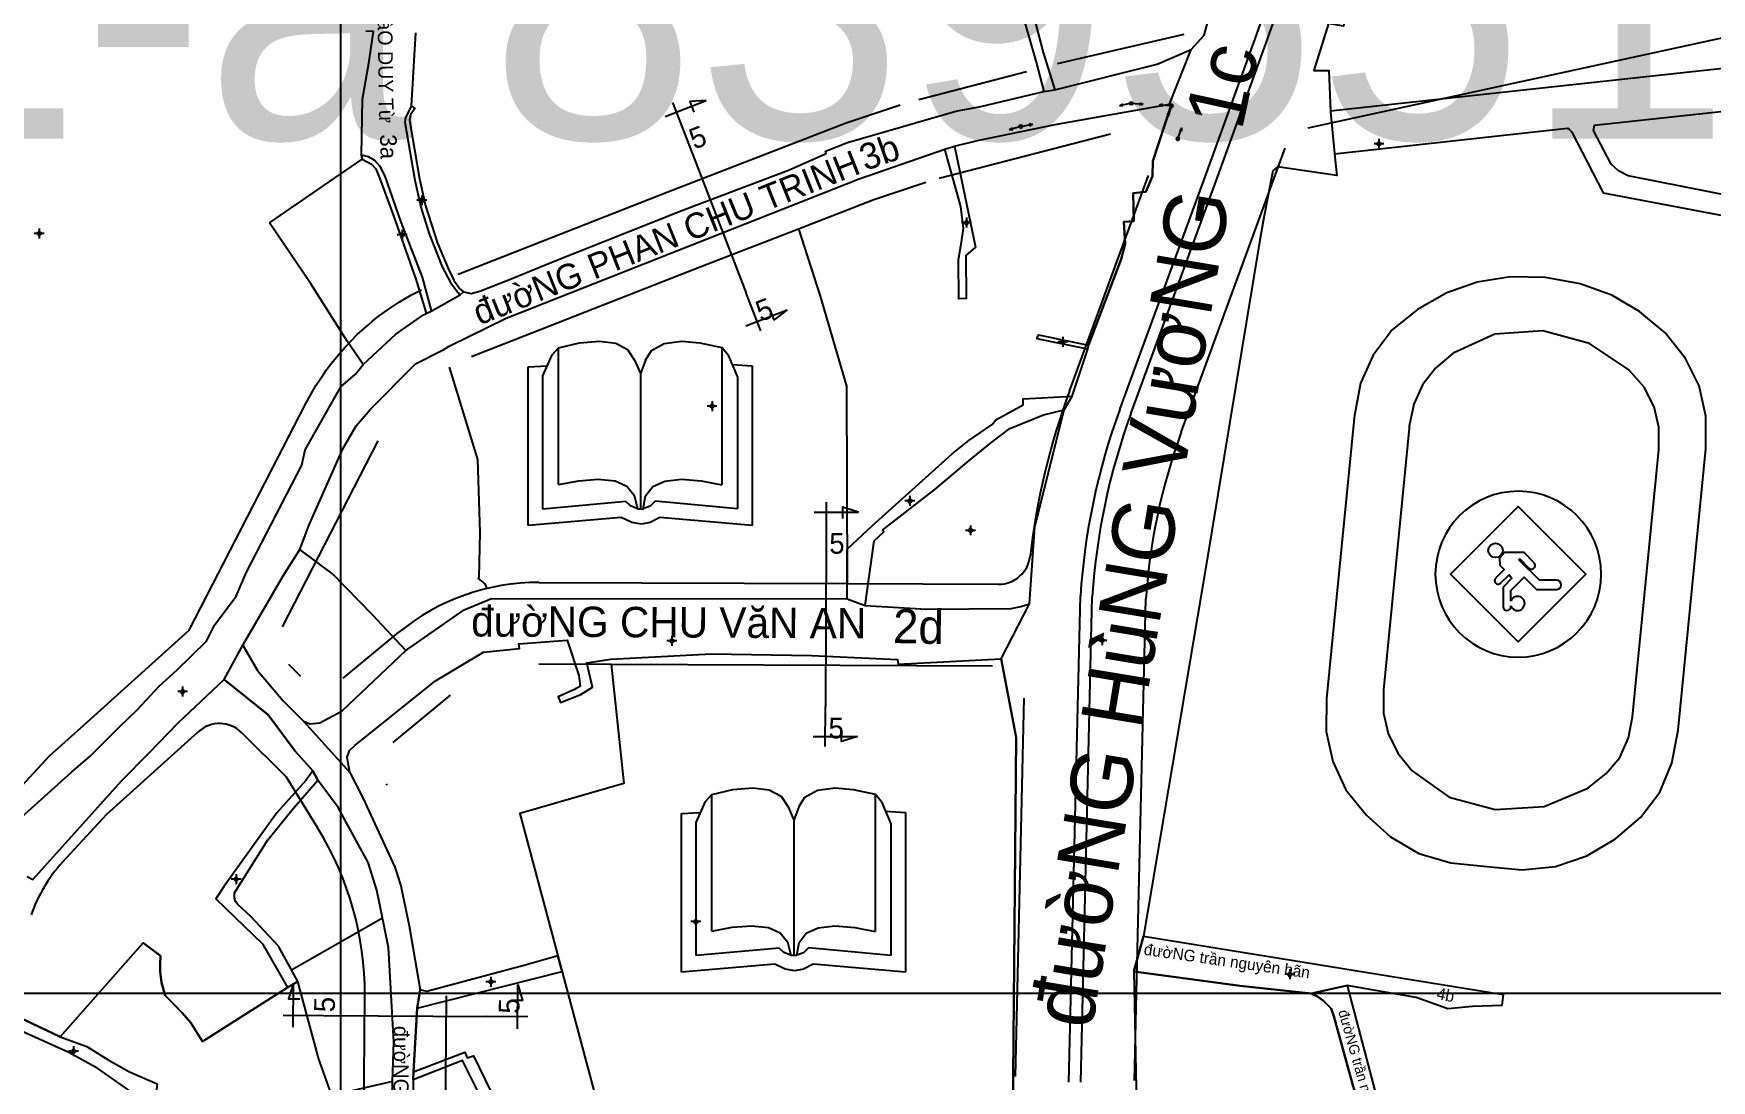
# Model space of a CAD drawing. Extents: x 548357 to 553070, y 1834500 to 1842500.
# Drawn here: x 551422.7 to 551844.9, y 1838478 to 1838741.5 of the extents above; entities that cross this region are included whole.
import ezdxf

# ---------------------------------------------------------------- set-up
doc = ezdxf.new("R2010")
doc.units = 0
for name, color, linetype in [('Level 10', 7, 'Continuous'), ('Level 11', 7, 'Continuous'), ('Level 13', 7, 'Continuous'), ('Level 20', 7, 'Continuous'), ('Level 24', 7, 'Continuous'), ('Level 30', 7, 'Continuous'), ('Level 4', 7, 'Continuous'), ('Level 52', 7, 'Continuous'), ('Level 55', 7, 'Continuous'), ('Level 61', 7, 'Continuous'), ('Level 7', 7, 'Continuous')]:
    doc.layers.add(name, color=color, linetype=linetype)

# ---------------------------------------------------------------- blocks, each defined once
blk = doc.blocks.new('LAIDIE')
at = {"layer": 'Level 24'}
for p, q in [((0, 0), (0.3, 0)), ((0, 0), (0, 0)), ((0.217, 0.029), (0.3, 0)), ((0.217, -0.029), (0.3, 0))]:
    blk.add_line(p, q, dxfattribs=at)
blk.add_circle((0, 0), 0.04, dxfattribs=at)

msp = doc.modelspace()

# ---------------------------------------------------------------- linework, layer by layer
at = {"layer": 'Level 10'}
for p, q in [((551517.78, 1838723.23), (551518.88, 1838741.64)), ((551708.52, 1838723.68), (551713.95, 1838737.47)), ((551676.88, 1838726.88), (551679.65, 1838727.3)), ((551652.01, 1838712.39), (551654.42, 1838713.14)), ((551530.05, 1838675.75), (551530.86, 1838676.45)), ((551522.77, 1838671.63), (551530.05, 1838675.75)), ((551521.49, 1838671.05), (551522.77, 1838671.63)), ((551684.06, 1838650.19), (551687.96, 1838662.08)), ((551687.96, 1838662.08), (551688.17, 1838663.08)), ((551682.02, 1838646.81), (551684.06, 1838650.19)), ((551627.4, 1838599.25), (551631.96, 1838597.51)), ((551666.14, 1838584.16), (551673.29, 1838597.94)), ((551470.66, 1838578.93), (551475.33, 1838587.55)), ((551490.59, 1838568.44), (551502.29, 1838555.54)), ((551492.96, 1838555.93), (551494.27, 1838553.58)), ((551699.53, 1838505.43), (551701.99, 1838514.33)), ((551519.22, 1838496.25), (551520.02, 1838500.81)), ((551744.17, 1838499.91), (551753.26, 1838501.94)), ((551518.32, 1838480.17), (551519.22, 1838496.25)), ((551518.21, 1838478.17), (551518.32, 1838480.17))]:
    msp.add_line(p, q, dxfattribs=at)
for points in [[(551631.61, 1838903.13), (551632.66, 1838901.29), (551640.99, 1838885.26), (551648.82, 1838871), (551661.13, 1838845.94), (551664.53, 1838838.89), (551662.62, 1838831.4), (551659.69, 1838819.5), (551659.37, 1838812.09), (551661.51, 1838797.84), (551663.29, 1838783.2), (551667.94, 1838774.34), (551668.25, 1838770.23), (551671.61, 1838756.3), (551676.71, 1838736.69), (551679.65, 1838727.3)], [(551774.99, 1838871.43), (551774.92, 1838864.05), (551775.01, 1838857.02), (551775.84, 1838842.6), (551774.41, 1838842.38), (551774.35, 1838836.98), (551774.49, 1838831.55), (551773.89, 1838825.06), (551773.34, 1838815.15), (551768.08, 1838796.98), (551767.55, 1838790.06), (551761.72, 1838782.11), (551760.78, 1838774.3), (551758.36, 1838761.55), (551757.55, 1838757.71), (551756.46, 1838749.66), (551753.55, 1838750.4), (551752.3, 1838743.35), (551748.52, 1838744.02), (551744.81, 1838732.12), (551748.63, 1838732.12), (551749.01, 1838721.95)], [(551713.95, 1838737.47), (551717.24, 1838741.06), (551722.14, 1838758.75), (551732.68, 1838786.59), (551734.69, 1838794.07), (551736.55, 1838800.3), (551738.74, 1838807.94), (551740.97, 1838820.19), (551741.55, 1838821.96), (551743.2, 1838835.89)], [(551666.76, 1838762.84), (551674.97, 1838734.26), (551676.88, 1838726.88)], [(551505.23, 1838710.94), (551505.44, 1838724.98), (551507.08, 1838734.04), (551508.26, 1838741.97)], [(551679.65, 1838727.3), (551705.39, 1838733.78), (551713.95, 1838737.47)], [(551861.7, 1838734.14), (551749.01, 1838721.95)], [(551517.78, 1838723.23), (551516.27, 1838720.32), (551516.09, 1838719.17), (551518.62, 1838704.57), (551520.17, 1838697.78), (551521.42, 1838693.74), (551522.28, 1838691.07), (551525.52, 1838682.78), (551527.65, 1838678.82), (551529.09, 1838676.8), (551529.91, 1838675.9), (551530.05, 1838675.75)], [(551517.78, 1838723.23), (551518.64, 1838722.61), (551517.59, 1838720.98), (551517.27, 1838719.7), (551519.79, 1838704.89), (551521.32, 1838698.08), (551524.37, 1838688.74), (551527.03, 1838682.3), (551528.47, 1838679.44), (551529.99, 1838677.25), (551530.86, 1838676.45)], [(551530.86, 1838676.45), (551532.85, 1838676.05), (551534.97, 1838676.66), (551542.91, 1838679.77), (551553.52, 1838684.08), (551585.82, 1838696.94), (551612.7, 1838707.07), (551622.12, 1838711.27), (551622.01, 1838711.89), (551627.48, 1838714.07), (551654.76, 1838721.92), (551661.02, 1838723.12), (551676.88, 1838726.88)], [(551654.42, 1838713.14), (551660.25, 1838714.53), (551679.77, 1838718.53), (551708.52, 1838723.68)], [(551708.52, 1838723.68), (551708.84, 1838723.19), (551704.33, 1838709.38), (551704.28, 1838705.61), (551702.61, 1838701.64), (551699.41, 1838701.29), (551699.56, 1838694.24), (551697.02, 1838694.04), (551697.39, 1838688.53), (551696.35, 1838684.7), (551688.17, 1838663.08)], [(551859.13, 1838698.67), (551823.98, 1838705.63), (551821.53, 1838706.95), (551819.68, 1838708.61), (551815.21, 1838717.08), (551815.45, 1838718.44), (551862.77, 1838723.49)], [(551749.01, 1838721.95), (551749.02, 1838721.79), (551750.04, 1838711.26), (551750.04, 1838711.22)], [(551750.04, 1838711.22), (551808.64, 1838717.67), (551809.09, 1838717.43), (551809.75, 1838716.65), (551817.68, 1838701.41), (551860.61, 1838693.28), (551884.95, 1838695.05), (551885.92, 1838694.91)], [(551475.33, 1838587.55), (551485.55, 1838605.04), (551489.71, 1838611.64), (551492.09, 1838617.84), (551500.52, 1838636.93), (551503.9, 1838642.77), (551507.36, 1838646.87), (551518.85, 1838658.38), (551525.91, 1838661.95), (551527.27, 1838662.82), (551541.59, 1838669.86), (551630.46, 1838704.86), (551652.01, 1838712.39)], [(551505.23, 1838710.94), (551506.91, 1838710.53), (551508.45, 1838709.61), (551509.74, 1838708.19), (551511.07, 1838705.54), (551515.1, 1838693.99), (551520.52, 1838680.16), (551522.73, 1838671.77), (551522.77, 1838671.63)], [(551505.23, 1838710.94), (551505.36, 1838709.84), (551507.7, 1838708.59), (551508.85, 1838707.38), (551509.77, 1838705.17), (551513.15, 1838695.84), (551518.86, 1838679.66), (551521.24, 1838671.94), (551521.49, 1838671.05)], [(551654.42, 1838713.14), (551659.74, 1838687.74), (551657.25, 1838685.63), (551657.4, 1838674.77), (551655.54, 1838674.67), (551655.42, 1838684.56), (551656.19, 1838688.99), (551656.67, 1838692.44), (551656.03, 1838697.96), (551652.01, 1838712.39)], [(551750.04, 1838711.22), (551750.65, 1838705.71), (551735.69, 1838707.89), (551734.57, 1838706.92), (551732.13, 1838694.25), (551731.17, 1838688.95), (551717.67, 1838607.15), (551701.99, 1838514.33)], [(551410.66, 1838533.12), (551419.65, 1838544.24), (551432.22, 1838555.63), (551436.84, 1838559.53), (551444.32, 1838567.03), (551448.87, 1838571.35), (551454.27, 1838577.21), (551458.77, 1838581.27), (551466.22, 1838588.54), (551468.25, 1838592.61), (551473.71, 1838599.9), (551476.3, 1838605.94), (551490.18, 1838632.89), (551491.06, 1838636.7), (551500, 1838652.54), (551503.69, 1838655.77), (551505.61, 1838658.14), (551513.9, 1838665.79), (551520.83, 1838670.65), (551521.49, 1838671.05)], [(551687.96, 1838662.08), (551675.15, 1838664.64), (551675.56, 1838665.62), (551688.17, 1838663.08)], [(551627.4, 1838599.25), (551627.4, 1838611.72), (551633.79, 1838617.69), (551653.84, 1838635.72), (551658.01, 1838639.05), (551663.9, 1838643.08), (551664.87, 1838644.22), (551671.67, 1838648), (551671.7, 1838649.58), (551684.06, 1838650.19)], [(551631.96, 1838597.51), (551634.21, 1838613.85), (551636.69, 1838616.05), (551636.39, 1838616.61), (551649.5, 1838626.7), (551658.06, 1838633.97), (551663.51, 1838638.35), (551668.36, 1838642.06), (551676.82, 1838645.53), (551682.02, 1838646.81)], [(551673.29, 1838597.94), (551674.63, 1838617.33), (551682.02, 1838646.81)], [(551490.59, 1838568.44), (551492.18, 1838567.8), (551494.77, 1838568.02), (551500.34, 1838571.06), (551516.41, 1838586.19), (551531.06, 1838596.44), (551537.89, 1838599.28), (551627.4, 1838599.25)], [(551631.96, 1838597.51), (551647.37, 1838596.65), (551668.72, 1838596.78), (551671.1, 1838597.28), (551673.29, 1838597.94)], [(551502.29, 1838555.54), (551501.93, 1838557.4), (551501.62, 1838559.4), (551502.24, 1838561.02), (551503.55, 1838562.3), (551523.81, 1838578.6), (551535.92, 1838585.76), (551544.94, 1838586.71), (551544.81, 1838587.91), (551556.95, 1838588.79), (551559.88, 1838579.94), (551560.25, 1838577.24), (551558.83, 1838576.39), (551554.73, 1838574.57), (551555.26, 1838573.1), (551560.44, 1838575.16), (551563.32, 1838576.97), (551561.92, 1838583.14), (551567.94, 1838584.04), (551593.31, 1838585.4), (551618.42, 1838584.97), (551640.12, 1838583.91), (551640.24, 1838582.75), (551666.14, 1838584.16)], [(551475.33, 1838587.55), (551479.08, 1838581.17), (551485.48, 1838573.52), (551490.59, 1838568.44)], [(551666.14, 1838584.16), (551669.98, 1838564.33), (551669.1, 1838469.55)], [(551421.1, 1838529.37), (551422.51, 1838528.6), (551444.79, 1838553.44), (551451.82, 1838560.43), (551459.05, 1838568), (551470.66, 1838578.93)], [(551470.66, 1838578.93), (551481.71, 1838569.99), (551488.55, 1838560.88), (551492.96, 1838555.93)], [(551492.96, 1838555.93), (551491.18, 1838553.49), (551483.9, 1838545.41), (551470.69, 1838526.9), (551468.53, 1838523.76), (551480.29, 1838512.41), (551486.62, 1838501.42), (551489.16, 1838502.91), (551487.61, 1838505.83), (551484.31, 1838511.82), (551477.38, 1838519.3), (551474.11, 1838522.34), (551473.55, 1838523.04), (551473.23, 1838523.92), (551473.27, 1838525.27), (551481.68, 1838538.61), (551488.13, 1838546.55), (551494.27, 1838553.58)], [(551502.29, 1838555.54), (551505.58, 1838549.15), (551513.65, 1838531.71), (551515.13, 1838526.99), (551517.2, 1838516.96), (551520.02, 1838500.81)], [(551491.21, 1838331.48), (551495.9, 1838346.97), (551497.01, 1838351.39), (551499.36, 1838361.86), (551503.15, 1838376.9), (551509.11, 1838396.81), (551508.95, 1838397.35), (551508.34, 1838397.4), (551508.85, 1838399.29), (551510.84, 1838413.17), (551512.1, 1838420.48), (551512.38, 1838444.43), (551512.99, 1838477.76), (551513.33, 1838487.76), (551512.02, 1838511.5), (551509.12, 1838525.91), (551506.94, 1838532.9), (551499.32, 1838546.69), (551494.27, 1838553.58)], [(551701.99, 1838514.33), (551792.49, 1838499.67), (551792.16, 1838496.86), (551784.78, 1838496.64), (551778.57, 1838496.05), (551770.59, 1838498.87), (551764.21, 1838500), (551753.26, 1838501.94)], [(551519.22, 1838496.25), (551555.71, 1838505.47), (551554.64, 1838509.4), (551546.37, 1838507.05), (551521.66, 1838500.39), (551520.02, 1838500.81)], [(551699.53, 1838505.43), (551726.34, 1838501.83), (551744.17, 1838499.91)], [(551699.53, 1838505.43), (551700.22, 1838472.07), (551700.35, 1838468.66), (551702.61, 1838457.22), (551705.17, 1838437.95), (551707.08, 1838430.94)], [(551407.83, 1838499.21), (551429.39, 1838489.02), (551436.15, 1838486.55), (551441.5, 1838483.25), (551446.83, 1838480.2), (551453.81, 1838477.17), (551453.11, 1838471.05), (551438.87, 1838481.06), (551431.62, 1838485.05), (551406.92, 1838496.11)], [(551744.17, 1838499.91), (551745.81, 1838499.13), (551747.31, 1838498.04), (551749.18, 1838496.17), (551749.9, 1838494.19), (551754.69, 1838476.85), (551756.81, 1838469.72), (551764.57, 1838445.28)], [(551753.26, 1838501.94), (551761.41, 1838471.05), (551763.49, 1838464.29), (551768.5, 1838446.22)], [(551518.32, 1838480.17), (551531.18, 1838485.17), (551531.81, 1838483.71), (551533.43, 1838484.26), (551542.13, 1838466.27), (551539.15, 1838465.93), (551533.32, 1838477.65), (551530.67, 1838483.09), (551518.21, 1838478.17)], [(551518.21, 1838478.17), (551518.59, 1838438.3), (551519.52, 1838435.05)]]:
    msp.add_lwpolyline(points, dxfattribs=at)
at = {"layer": 'Level 11'}
for p, q in [((551761.24, 1838714.33), (551760.62, 1838713.71)), ((551761.24, 1838714.96), (551761.24, 1838714.33)), ((551761.87, 1838713.71), (551761.24, 1838714.33)), ((551760.62, 1838713.71), (551759.99, 1838713.71)), ((551760.62, 1838713.71), (551761.24, 1838713.08)), ((551761.24, 1838713.08), (551761.87, 1838713.71)), ((551761.24, 1838713.08), (551761.24, 1838712.46)), ((551762.49, 1838713.71), (551761.87, 1838713.71)), ((551519.77, 1838699.49), (551519.14, 1838699.49)), ((551520.39, 1838700.11), (551519.77, 1838699.49)), ((551519.77, 1838699.49), (551520.39, 1838698.86)), ((551520.39, 1838700.74), (551520.39, 1838700.11)), ((551521.02, 1838699.49), (551520.39, 1838700.11)), ((551520.39, 1838698.86), (551521.02, 1838699.49)), ((551520.39, 1838698.86), (551520.39, 1838698.24)), ((551521.64, 1838699.49), (551521.02, 1838699.49)), ((551656.85, 1838693.91), (551656.22, 1838693.91)), ((551657.47, 1838694.53), (551656.85, 1838693.91)), ((551656.85, 1838693.91), (551657.47, 1838693.28)), ((551657.47, 1838695.16), (551657.47, 1838694.53)), ((551658.1, 1838693.91), (551657.47, 1838694.53)), ((551657.47, 1838693.28), (551658.1, 1838693.91)), ((551657.47, 1838693.28), (551657.47, 1838692.66)), ((551658.72, 1838693.91), (551658.1, 1838693.91)), ((551423.5, 1838691.15), (551422.87, 1838691.15)), ((551424.12, 1838691.77), (551423.5, 1838691.15)), ((551423.5, 1838691.15), (551424.12, 1838690.52)), ((551424.12, 1838692.4), (551424.12, 1838691.77)), ((551424.75, 1838691.15), (551424.12, 1838691.77)), ((551424.12, 1838690.52), (551424.75, 1838691.15)), ((551424.12, 1838690.52), (551424.12, 1838689.9)), ((551425.37, 1838691.15), (551424.75, 1838691.15)), ((551514.84, 1838690.8), (551514.21, 1838690.8)), ((551515.46, 1838691.43), (551514.84, 1838690.8)), ((551514.84, 1838690.8), (551515.46, 1838690.18)), ((551515.46, 1838692.05), (551515.46, 1838691.43)), ((551516.09, 1838690.8), (551515.46, 1838691.43)), ((551515.46, 1838690.18), (551516.09, 1838690.8)), ((551515.46, 1838690.18), (551515.46, 1838689.55)), ((551516.71, 1838690.8), (551516.09, 1838690.8)), ((551681.06, 1838663.86), (551680.44, 1838663.86)), ((551681.69, 1838664.48), (551681.06, 1838663.86)), ((551681.06, 1838663.86), (551681.69, 1838663.23)), ((551681.69, 1838665.11), (551681.69, 1838664.48)), ((551682.31, 1838663.86), (551681.69, 1838664.48)), ((551681.69, 1838663.23), (551682.31, 1838663.86)), ((551682.94, 1838663.86), (551682.31, 1838663.86)), ((551681.69, 1838663.23), (551681.69, 1838662.61)), ((551592.8, 1838647.69), (551592.17, 1838647.69)), ((551593.42, 1838648.32), (551592.8, 1838647.69)), ((551592.8, 1838647.69), (551593.42, 1838647.07)), ((551593.42, 1838648.94), (551593.42, 1838648.32)), ((551594.05, 1838647.69), (551593.42, 1838648.32)), ((551593.42, 1838647.07), (551594.05, 1838647.69)), ((551593.42, 1838647.07), (551593.42, 1838646.44)), ((551594.67, 1838647.69), (551594.05, 1838647.69)), ((551642.59, 1838623.85), (551641.97, 1838623.85)), ((551643.22, 1838624.48), (551642.59, 1838623.85)), ((551642.59, 1838623.85), (551643.22, 1838623.23)), ((551643.22, 1838625.1), (551643.22, 1838624.48)), ((551643.84, 1838623.85), (551643.22, 1838624.48)), ((551643.22, 1838623.23), (551643.84, 1838623.85)), ((551643.22, 1838623.23), (551643.22, 1838622.6)), ((551644.47, 1838623.85), (551643.84, 1838623.85)), ((551658.47, 1838617.7), (551658.47, 1838617.08)), ((551657.85, 1838616.45), (551657.22, 1838616.45)), ((551658.47, 1838617.08), (551657.85, 1838616.45)), ((551657.85, 1838616.45), (551658.47, 1838615.83)), ((551659.1, 1838616.45), (551658.47, 1838617.08)), ((551658.47, 1838615.83), (551659.1, 1838616.45)), ((551658.47, 1838615.83), (551658.47, 1838615.2)), ((551659.72, 1838616.45), (551659.1, 1838616.45)), ((551582.7, 1838588.65), (551582.07, 1838588.65)), ((551583.32, 1838589.27), (551582.7, 1838588.65)), ((551582.7, 1838588.65), (551583.32, 1838588.02)), ((551583.32, 1838589.9), (551583.32, 1838589.27)), ((551583.95, 1838588.65), (551583.32, 1838589.27)), ((551583.32, 1838588.02), (551583.95, 1838588.65)), ((551583.32, 1838588.02), (551583.32, 1838587.4)), ((551584.57, 1838588.65), (551583.95, 1838588.65)), ((551690.92, 1838588.77), (551690.3, 1838588.77)), ((551691.55, 1838589.39), (551690.92, 1838588.77)), ((551690.92, 1838588.77), (551691.55, 1838588.14)), ((551691.55, 1838590.02), (551691.55, 1838589.39)), ((551692.17, 1838588.77), (551691.55, 1838589.39)), ((551691.55, 1838588.14), (551692.17, 1838588.77)), ((551691.55, 1838588.14), (551691.55, 1838587.52)), ((551692.8, 1838588.77), (551692.17, 1838588.77)), ((551459.6, 1838575.87), (551458.97, 1838575.87)), ((551460.22, 1838576.5), (551459.6, 1838575.87)), ((551459.6, 1838575.87), (551460.22, 1838575.25)), ((551460.22, 1838577.12), (551460.22, 1838576.5)), ((551460.85, 1838575.87), (551460.22, 1838576.5)), ((551460.22, 1838575.25), (551460.85, 1838575.87)), ((551460.22, 1838575.25), (551460.22, 1838574.62)), ((551461.47, 1838575.87), (551460.85, 1838575.87)), ((551473.06, 1838528.68), (551472.44, 1838528.68)), ((551473.69, 1838529.3), (551473.06, 1838528.68)), ((551473.06, 1838528.68), (551473.69, 1838528.05)), ((551473.69, 1838529.93), (551473.69, 1838529.3)), ((551474.31, 1838528.68), (551473.69, 1838529.3)), ((551473.69, 1838528.05), (551474.31, 1838528.68)), ((551474.94, 1838528.68), (551474.31, 1838528.68)), ((551473.69, 1838528.05), (551473.69, 1838527.43)), ((551588.75, 1838518), (551588.13, 1838518)), ((551589.38, 1838518.63), (551588.75, 1838518)), ((551588.75, 1838518), (551589.38, 1838517.38)), ((551589.38, 1838519.25), (551589.38, 1838518.63)), ((551590, 1838518), (551589.38, 1838518.63)), ((551589.38, 1838517.38), (551590, 1838518)), ((551589.38, 1838517.38), (551589.38, 1838516.75)), ((551590.63, 1838518), (551590, 1838518)), ((551537.79, 1838503.47), (551537.17, 1838502.84)), ((551537.79, 1838504.09), (551537.79, 1838503.47)), ((551538.42, 1838502.84), (551537.79, 1838503.47)), ((551738.19, 1838504.74), (551737.57, 1838504.74)), ((551738.82, 1838505.37), (551738.19, 1838504.74)), ((551738.19, 1838504.74), (551738.82, 1838504.12)), ((551738.82, 1838505.99), (551738.82, 1838505.37)), ((551739.44, 1838504.74), (551738.82, 1838505.37)), ((551738.82, 1838504.12), (551739.44, 1838504.74)), ((551738.82, 1838504.12), (551738.82, 1838503.49)), ((551740.07, 1838504.74), (551739.44, 1838504.74)), ((551537.17, 1838502.84), (551536.54, 1838502.84)), ((551537.17, 1838502.84), (551537.79, 1838502.22)), ((551537.79, 1838502.22), (551538.42, 1838502.84)), ((551537.79, 1838502.22), (551537.79, 1838501.59)), ((551539.04, 1838502.84), (551538.42, 1838502.84)), ((551432.76, 1838486.63), (551432.76, 1838486)), ((551432.14, 1838485.38), (551431.51, 1838485.38)), ((551432.76, 1838486), (551432.14, 1838485.38)), ((551432.14, 1838485.38), (551432.76, 1838484.75)), ((551433.39, 1838485.38), (551432.76, 1838486)), ((551432.76, 1838484.75), (551433.39, 1838485.38)), ((551432.76, 1838484.75), (551432.76, 1838484.13)), ((551434.01, 1838485.38), (551433.39, 1838485.38))]:
    msp.add_line(p, q, dxfattribs=at)
for centre in [(551761.24, 1838713.71), (551520.39, 1838699.49), (551657.47, 1838693.91), (551424.12, 1838691.15), (551515.46, 1838690.8), (551681.69, 1838663.86), (551593.42, 1838647.69), (551643.22, 1838623.85), (551658.47, 1838616.45), (551583.32, 1838588.65), (551691.55, 1838588.77), (551460.22, 1838575.87), (551473.69, 1838528.68), (551589.38, 1838518), (551738.82, 1838504.74), (551537.79, 1838502.84), (551432.76, 1838485.38)]:
    msp.add_circle(centre, 0.15, dxfattribs=at)
at = {"layer": 'Level 13'}
for points in [[(551581.59, 1838720.61), (551591.97, 1838724.63)], [(551583.51, 1838724.07), (551587.16, 1838714.63)], [(551591.97, 1838724.63), (551587.82, 1838724.33), (551588.85, 1838721.68)], [(551587.16, 1838714.63), (551602.05, 1838676.11)], [(551605.71, 1838666.67), (551602.05, 1838676.11)], [(551601.96, 1838667.94), (551612.35, 1838671.95)], [(551612.35, 1838671.95), (551609.07, 1838669.38), (551608.05, 1838672.03)], [(551622.17, 1838623.58), (551622.13, 1838613.45)], [(551630.25, 1838621.01), (551626.28, 1838622.25), (551626.27, 1838619.41)], [(551619.12, 1838621.06), (551630.25, 1838621.01)], [(551622.13, 1838613.45), (551621.96, 1838572.16)], [(551621.91, 1838562.04), (551621.96, 1838572.16)], [(551618.89, 1838564.58), (551630.02, 1838564.54)], [(551630.02, 1838564.54), (551626.04, 1838563.34), (551626.05, 1838566.17)], [(551488.1, 1838502.55), (551486.86, 1838498.58), (551489.69, 1838498.56)], [(551488.02, 1838491.42), (551488.1, 1838502.55)], [(551544.58, 1838502.14), (551545.76, 1838498.15), (551542.93, 1838498.17)], [(551544.49, 1838491), (551544.58, 1838502.14)], [(551485.51, 1838494.47), (551495.63, 1838494.4)], [(551495.63, 1838494.4), (551536.92, 1838494.1)], [(551547.05, 1838494.02), (551536.92, 1838494.1)]]:
    msp.add_lwpolyline(points, dxfattribs=at)
at = {"layer": 'Level 20'}
for points in [[(551669.1, 1838469.55), (551669.98, 1838564.33), (551666.14, 1838584.16), (551673.29, 1838597.94), (551674.63, 1838617.33), (551682.02, 1838646.81), (551684.06, 1838650.19), (551687.96, 1838662.08), (551688.17, 1838663.08), (551696.35, 1838684.7), (551697.39, 1838688.53), (551697.02, 1838694.04), (551699.56, 1838694.24), (551699.41, 1838701.29), (551702.61, 1838701.64), (551704.28, 1838705.61), (551704.33, 1838709.38), (551708.84, 1838723.19), (551708.52, 1838723.68), (551713.95, 1838737.47), (551717.24, 1838741.06), (551722.14, 1838758.75)], [(551748.52, 1838744.02), (551744.81, 1838732.12), (551748.63, 1838732.12), (551749.01, 1838721.95), (551749.02, 1838721.79), (551750.04, 1838711.26), (551750.04, 1838711.22), (551750.65, 1838705.71), (551735.69, 1838707.89), (551734.57, 1838706.92), (551732.13, 1838694.25), (551731.17, 1838688.95), (551717.67, 1838607.15), (551701.99, 1838514.33), (551699.53, 1838505.43), (551700.22, 1838472.07)], [(551512.99, 1838477.76), (551513.33, 1838487.76), (551512.02, 1838511.5), (551509.12, 1838525.91), (551506.94, 1838532.9), (551499.32, 1838546.69), (551494.27, 1838553.58), (551492.96, 1838555.93), (551488.55, 1838560.88), (551481.71, 1838569.99), (551470.66, 1838578.93), (551475.33, 1838587.55), (551479.08, 1838581.17), (551485.48, 1838573.52), (551490.59, 1838568.44), (551502.29, 1838555.54), (551505.58, 1838549.15), (551513.65, 1838531.71), (551515.13, 1838526.99), (551517.2, 1838516.96), (551520.02, 1838500.81), (551519.22, 1838496.25), (551518.32, 1838480.17), (551518.21, 1838478.17), (551518.59, 1838438.3)]]:
    msp.add_lwpolyline(points, dxfattribs=at)
for points in [[(551701.99, 1838514.33), (551792.49, 1838499.67), (551792.16, 1838496.86), (551784.78, 1838496.64), (551778.57, 1838496.05), (551770.59, 1838498.87), (551764.21, 1838500), (551753.26, 1838501.94), (551744.17, 1838499.91), (551726.34, 1838501.83), (551699.53, 1838505.43)], [(551753.26, 1838501.94), (551761.41, 1838471.05), (551763.49, 1838464.29), (551768.5, 1838446.22), (551764.57, 1838445.28), (551756.81, 1838469.72), (551754.69, 1838476.85), (551749.9, 1838494.19), (551749.18, 1838496.17), (551747.31, 1838498.04), (551745.81, 1838499.13), (551744.17, 1838499.91)]]:
    msp.add_lwpolyline(points, close=True, dxfattribs=at)
at = {"layer": 'Level 30'}
for p, q in [((551680.38, 1838733.89), (551712.21, 1838741.27)), ((551743.46, 1838717.72), (551850.65, 1838741.06)), ((551645.45, 1838724.9), (551672.57, 1838731.92)), ((551650.59, 1838705.05), (551693.7, 1838716.22)), ((551683.33, 1838651.47), (551703.21, 1838705.72)), ((551485.34, 1838592.13), (551509.44, 1838638.98)), ((551549.92, 1838603.35), (551627.4, 1838603.04)), ((551627.4, 1838603.04), (551665.48, 1838602.88)), ((551683.22, 1838477.56), (551686.11, 1838599.95)), ((551686.23, 1838477.64), (551689.11, 1838599.82)), ((551500.58, 1838579.26), (551514.62, 1838590.8)), ((551486.82, 1838582.8), (551489.86, 1838579.77)), ((551549.84, 1838582.85), (551568.07, 1838582.78)), ((551568.07, 1838582.78), (551664.03, 1838582.39)), ((551513.17, 1838563.07), (551527.64, 1838574.96)), ((551669.75, 1838479.05), (551672, 1838574.2)), ((551511.44, 1838552.68), (551511.63, 1838552.37)), ((551505.56, 1838429.48), (551506.07, 1838499.43)), ((551526.2, 1838449.74), (551526.57, 1838499.31))]:
    msp.add_line(p, q, dxfattribs=at)
for points in [[(551696.01, 1838646.82), (551717.14, 1838704.49), (551729.72, 1838739.22), (551753.06, 1838804.57)], [(551698.82, 1838645.79), (551719.96, 1838703.46), (551732.55, 1838738.21), (551755.91, 1838803.6)], [(551529.56, 1838680.88), (551582.33, 1838701.61), (551627.2, 1838718.96), (551640.75, 1838723.5)], [(551711.5, 1838641.14), (551732.64, 1838698.84), (551735.91, 1838707.86), (551737.64, 1838712.63)], [(551615.18, 1838692.33), (551634.16, 1838699.68), (551647.26, 1838704.06)], [(551532.87, 1838660.16), (551589.77, 1838682.51), (551615.18, 1838692.33)], [(551615.18, 1838692.33), (551620.64, 1838675.35), (551627.27, 1838652.74), (551627.4, 1838603.04)], [(551491.21, 1838648.36), (551493.74, 1838652.9), (551495.72, 1838655.84), (551496.35, 1838656.72), (551497.09, 1838657.74), (551498.03, 1838658.95), (551499.43, 1838660.65), (551501.07, 1838662.53), (551504.16, 1838665.72), (551507.15, 1838668.35), (551507.97, 1838669.05), (551509.11, 1838669.97), (551511.66, 1838671.85), (551514.71, 1838673.87), (551517.62, 1838675.61), (551520.34, 1838677)], [(551527.27, 1838657.5), (551534.41, 1838634.24), (551535.03, 1838615.88), (551534.75, 1838604.68), (551534.57, 1838604.36), (551536.26, 1838602.96), (551536.77, 1838601.82)], [(551414.81, 1838546.76), (551426.73, 1838559.67), (551435.35, 1838567.43), (551461.86, 1838591.31), (551491.21, 1838648.36)], [(551796.29, 1838588.37), (551813.33, 1838605.42), (551796.29, 1838622.46), (551779.24, 1838605.42), (551796.29, 1838588.37)], [(551800.21, 1838608.37), (551797.74, 1838610.84), (551792.85, 1838610.84), (551791.53, 1838609.43), (551791.62, 1838607.71), (551792.77, 1838606.57), (551790.61, 1838604.46)], [(551805.89, 1838603.89), (551801.66, 1838603.89), (551796.46, 1838609.03), (551796.65, 1838609.24), (551798.93, 1838606.97)], [(551791.93, 1838603.23), (551794, 1838605.25), (551794.7, 1838604.41), (551792.5, 1838602.17), (551792.5, 1838597.2)], [(551794.39, 1838598.64), (551794.39, 1838601.33), (551797.74, 1838604.63), (551800.91, 1838601.55), (551805.89, 1838601.55)], [(551699.74, 1838478.03), (551700.6, 1838514.55), (551702.6, 1838599.21)], [(551794.39, 1838597.2), (551794.39, 1838597.47)], [(551568.07, 1838582.78), (551571.23, 1838552.77), (551545.1, 1838545.22), (551560.4, 1838487.78), (551571.25, 1838447.24)], [(551429.96, 1838532.95), (551441.15, 1838545.07), (551464.14, 1838565.77)], [(551475.14, 1838565.5), (551486.25, 1838554.45), (551494.18, 1838541.61)]]:
    msp.add_lwpolyline(points, dxfattribs=at)
msp.add_circle((551790.56, 1838611.41), 1.81, dxfattribs=at)
for centre, radius, start, end in [((551853.63, 1838589.06), 181.37, 159.8742, 173.3836), ((551853.63, 1838589.06), 167.87, 159.8742, 176.281), ((551853.63, 1838589.06), 164.87, 159.8742, 176.2595), ((551853.63, 1838589.06), 151.37, 159.8742, 176.1552), ((551796.29, 1838605.42), 20.87, 0, 180), ((551665.52, 1838610.88), 8, 269.7645, 353.3836), ((551796.29, 1838605.42), 20.87, 180, 0), ((551799.6, 1838607.64), 0.952, 225.0171, 50.5804), ((551549.7, 1838548.1), 55.25, 89.7645, 129.4044), ((551791.24, 1838603.81), 0.904, 134.3922, 319.5917), ((551805.89, 1838602.72), 1.17, 270, 90), ((551793.45, 1838597.2), 0.947, 180, 0), ((551796.1, 1838598.06), 1.81, 198.8846, 161.1154), ((551469.5, 1838559.83), 8, 45.1642, 132.0021), ((551426.32, 1838499.72), 79.75, 359.7901, 31.6833), ((551459.52, 1838506.37), 39.75, 138.0519, 160.4344)]:
    msp.add_arc(centre, radius, start, end, dxfattribs=at)
at = {"layer": 'Level 52'}
for p, q in [((551482.07, 1838693.82), (551505.36, 1838709.84)), ((551785.99, 1838678.91), (551778.29, 1838676.25)), ((551794.36, 1838680.22), (551785.99, 1838678.91)), ((551803.16, 1838680.08), (551794.36, 1838680.22)), ((551811.85, 1838678.5), (551803.16, 1838680.08)), ((551819.8, 1838675.6), (551811.85, 1838678.5)), ((551778.29, 1838676.25), (551770.91, 1838672.01)), ((551826.81, 1838671.49), (551819.8, 1838675.6)), ((551770.91, 1838672.01), (551764.55, 1838666.93)), ((551833.28, 1838666.16), (551826.81, 1838671.49)), ((551764.55, 1838666.93), (551759.81, 1838660.57)), ((551790.37, 1838665.79), (551779.95, 1838661.01)), ((551802.45, 1838666.63), (551790.37, 1838665.79)), ((551814.21, 1838663.45), (551802.45, 1838666.63)), ((551838.36, 1838659.68), (551833.28, 1838666.16)), ((551553.19, 1838660.63), (551554.77, 1838662.38)), ((551597.49, 1838660.49), (551595.91, 1838662.44)), ((551759.81, 1838660.57), (551756.57, 1838653.47)), ((551779.95, 1838661.01), (551775.46, 1838657.3)), ((551824.13, 1838656.81), (551814.21, 1838663.45)), ((551841.79, 1838652.8), (551838.36, 1838659.68)), ((551547.16, 1838657.56), (551551.96, 1838657.88)), ((551547.16, 1838617.65), (551547.16, 1838657.56)), ((551573.95, 1838659.27), (551575.43, 1838655.92)), ((551576.64, 1838659.24), (551575.43, 1838655.92)), ((551575.43, 1838655.92), (551575.43, 1838621.9)), ((551598.49, 1838658.16), (551603.52, 1838657.84)), ((551603.52, 1838657.84), (551603.52, 1838617.65)), ((551775.46, 1838657.3), (551772.17, 1838653.09)), ((551827.94, 1838652.46), (551824.13, 1838656.81)), ((551500, 1838635.75), (551500, 1838652.54)), ((551756.57, 1838653.47), (551755.05, 1838645.31)), ((551772.17, 1838653.09), (551769.99, 1838648.16)), ((551830.47, 1838647.5), (551827.94, 1838652.46)), ((551843.49, 1838645.18), (551841.79, 1838652.8)), ((551769.99, 1838648.16), (551768.88, 1838642.69)), ((551831.67, 1838642.39), (551830.47, 1838647.5)), ((551754.98, 1838644.64), (551748.06, 1838574.1)), ((551755.05, 1838645.31), (551754.98, 1838644.64)), ((551768.88, 1838642.69), (551768.83, 1838642.15)), ((551843.51, 1838636.94), (551843.49, 1838645.18)), ((551768.83, 1838642.15), (551762.37, 1838576.28)), ((551831.66, 1838636.73), (551831.67, 1838642.39)), ((551825.07, 1838569.54), (551831.66, 1838636.73)), ((551836.56, 1838566.16), (551843.51, 1838636.94)), ((551574.67, 1838621.9), (551576.13, 1838621.9)), ((551570.6, 1838619.71), (551547.16, 1838617.65)), ((551573.22, 1838618.44), (551570.6, 1838619.71)), ((551575.65, 1838618.02), (551573.22, 1838618.44)), ((551577.89, 1838618.44), (551575.65, 1838618.02)), ((551580.27, 1838619.71), (551577.89, 1838618.44)), ((551603.52, 1838617.65), (551580.27, 1838619.71)), ((551500.34, 1838571.06), (551516.41, 1838586.19)), ((551762.37, 1838576.28), (551762.36, 1838570.42)), ((551500, 1838570.87), (551500.34, 1838571.06)), ((551500, 1838545.46), (551500, 1838570.87)), ((551748.06, 1838574.1), (551747.97, 1838565.87)), ((551762.36, 1838570.42), (551763.56, 1838565.31)), ((551824, 1838564.25), (551825.07, 1838569.54)), ((551747.97, 1838565.87), (551749.63, 1838558.28)), ((551763.56, 1838565.31), (551765.95, 1838560.4)), ((551821.81, 1838559.33), (551824, 1838564.25)), ((551834.92, 1838557.89), (551836.56, 1838566.16)), ((551749.63, 1838558.28), (551752.93, 1838551.13)), ((551765.95, 1838560.4), (551769.63, 1838555.9)), ((551818.4, 1838555.25), (551821.81, 1838559.33)), ((551769.63, 1838555.9), (551778.94, 1838549.34)), ((551813.8, 1838551.57), (551818.4, 1838555.25)), ((551831.9, 1838550.54), (551834.92, 1838557.89)), ((551591.79, 1838548.24), (551593.37, 1838549.99)), ((551636.08, 1838548.1), (551634.5, 1838550.06)), ((551752.93, 1838551.13), (551758.02, 1838544.83)), ((551802.78, 1838547), (551813.8, 1838551.57)), ((551827.02, 1838544.19), (551831.9, 1838550.54)), ((551585.75, 1838545.18), (551590.55, 1838545.49)), ((551612.55, 1838546.88), (551614.02, 1838543.53)), ((551615.23, 1838546.85), (551614.02, 1838543.53)), ((551637.08, 1838545.78), (551642.11, 1838545.45)), ((551642.11, 1838545.45), (551642.11, 1838505.26)), ((551778.94, 1838549.34), (551790.47, 1838546.17)), ((551790.47, 1838546.17), (551802.78, 1838547)), ((551585.75, 1838505.26), (551585.75, 1838545.18)), ((551614.02, 1838543.53), (551614.02, 1838509.52)), ((551758.02, 1838544.83), (551764.17, 1838539.36)), ((551820.78, 1838538.79), (551827.02, 1838544.19)), ((551764.17, 1838539.36), (551771.26, 1838535.11)), ((551813.52, 1838534.52), (551820.78, 1838538.79)), ((551771.26, 1838535.11), (551779.32, 1838532.77)), ((551805.69, 1838531.85), (551813.52, 1838534.52)), ((551779.32, 1838532.77), (551788.35, 1838531.88)), ((551788.35, 1838531.88), (551797.23, 1838531.01)), ((551797.23, 1838531.01), (551805.69, 1838531.85)), ((551510.52, 1838518.95), (551509.12, 1838525.91)), ((551487.61, 1838505.83), (551510.52, 1838518.95)), ((551450.31, 1838512.66), (551454.65, 1838509.41)), ((551613.26, 1838509.52), (551614.72, 1838509.52)), ((551609.19, 1838507.33), (551585.75, 1838505.26)), ((551611.81, 1838506.06), (551609.19, 1838507.33)), ((551614.24, 1838505.63), (551611.81, 1838506.06)), ((551616.48, 1838506.06), (551614.24, 1838505.63)), ((551618.86, 1838507.33), (551616.48, 1838506.06)), ((551642.11, 1838505.26), (551618.86, 1838507.33)), ((551429.39, 1838489.02), (551407.83, 1838499.21)), ((551460.13, 1838495.01), (551455.83, 1838499.38)), ((551465.25, 1838487.83), (551464.54, 1838488.95))]:
    msp.add_line(p, q, dxfattribs=at)
for points in [[(551505.36, 1838709.84), (551505.23, 1838710.94), (551505.44, 1838724.98), (551507.08, 1838734.04), (551508.26, 1838741.97), (551506.29, 1838742.07)], [(551505.61, 1838658.14), (551501.62, 1838664.07), (551492.45, 1838678.46), (551482.07, 1838693.82)], [(551554.77, 1838627.95), (551554.77, 1838662.38), (551560.05, 1838663.65), (551565.07, 1838664.08), (551569.22, 1838663.53), (551572.18, 1838661.94), (551573.95, 1838659.27)], [(551576.64, 1838659.24), (551578.2, 1838661.73), (551581.38, 1838663.49), (551585.79, 1838664.08), (551590.38, 1838663.66), (551595.91, 1838662.44), (551595.91, 1838627.91)], [(551550.82, 1838621.82), (551550.82, 1838655.34), (551553.19, 1838660.63)], [(551597.49, 1838660.49), (551599.86, 1838654.99), (551599.86, 1838621.84)], [(551500, 1838652.54), (551503.69, 1838655.77), (551505.61, 1838658.14)], [(551489.71, 1838611.64), (551492.09, 1838617.84), (551500, 1838635.75)], [(551554.77, 1838627.95), (551559.9, 1838628.95), (551564.8, 1838629.32), (551569.04, 1838628.88), (551571.99, 1838627.59), (551573.8, 1838625.31), (551574.67, 1838621.9)], [(551576.13, 1838621.9), (551576.72, 1838625.13), (551578.54, 1838627.45), (551581.55, 1838628.84), (551585.77, 1838629.32), (551590.73, 1838628.93), (551595.91, 1838627.91)], [(551574.67, 1838621.9), (551572.9, 1838622.62), (551571.74, 1838623.74), (551550.82, 1838621.82)], [(551599.86, 1838621.84), (551579.1, 1838623.76), (551577.84, 1838622.55), (551576.13, 1838621.9)], [(551516.41, 1838586.19), (551508.08, 1838595.07), (551497.91, 1838605.49), (551489.71, 1838611.64)], [(551593.37, 1838515.57), (551593.37, 1838549.99), (551598.64, 1838551.27), (551603.66, 1838551.69), (551607.82, 1838551.15), (551610.78, 1838549.56), (551612.55, 1838546.88)], [(551615.23, 1838546.85), (551616.79, 1838549.35), (551619.97, 1838551.11), (551624.38, 1838551.69), (551628.97, 1838551.28), (551634.5, 1838550.06), (551634.5, 1838515.52)], [(551509.12, 1838525.91), (551506.94, 1838532.9), (551500, 1838545.46)], [(551589.41, 1838509.43), (551589.41, 1838542.95), (551591.79, 1838548.24)], [(551636.08, 1838548.1), (551638.45, 1838542.61), (551638.45, 1838509.45)], [(551593.37, 1838515.57), (551598.5, 1838516.56), (551603.39, 1838516.93), (551607.63, 1838516.5), (551610.58, 1838515.21), (551612.4, 1838512.93), (551613.26, 1838509.52)], [(551614.72, 1838509.52), (551615.32, 1838512.75), (551617.13, 1838515.07), (551620.14, 1838516.46), (551624.36, 1838516.93), (551629.32, 1838516.55), (551634.5, 1838515.52)], [(551407.83, 1838499.21), (551429.39, 1838489.02), (551450.31, 1838512.66)], [(551454.65, 1838509.41), (551450.31, 1838512.66), (551429.39, 1838489.02)], [(551454.65, 1838509.41), (551454.58, 1838507.36), (551454.58, 1838505.39), (551454.9, 1838502.65), (551455.83, 1838499.38), (551458.06, 1838497.12)], [(551455.83, 1838499.38), (551454.9, 1838502.65), (551454.58, 1838505.39), (551454.58, 1838507.36), (551454.65, 1838509.41)], [(551613.26, 1838509.52), (551611.5, 1838510.24), (551610.34, 1838511.35), (551589.41, 1838509.43)], [(551638.45, 1838509.45), (551617.69, 1838511.38), (551616.43, 1838510.17), (551614.72, 1838509.52)], [(551486.62, 1838501.42), (551489.16, 1838502.91), (551487.61, 1838505.83)], [(551462.3, 1838492.49), (551465.25, 1838487.83), (551486.62, 1838501.42)], [(551489.16, 1838502.91), (551486.62, 1838501.42), (551465.25, 1838487.83)], [(551494.27, 1838484.35), (551489.16, 1838502.91)], [(551458.06, 1838497.12), (551460.13, 1838495.01), (551462.3, 1838492.49)], [(551464.54, 1838488.95), (551462.3, 1838492.49), (551460.13, 1838495.01)], [(551512.38, 1838444.43), (551512.99, 1838477.76), (551497.72, 1838474.25), (551494.41, 1838483.66), (551494.27, 1838484.35)]]:
    msp.add_lwpolyline(points, dxfattribs=at)
at = {"layer": 'Level 61'}
for p, q in [((551500, 1835000), (551500, 1841000)), ((549500, 1838500), (553000, 1838500))]:
    msp.add_line(p, q, dxfattribs=at)

# ---------------------------------------------------------------- block references
at = {"layer": 'Level 55'}
for p, xscale, yscale, rotation in [((551698.88, 1838723.91), 10, 9.999999999999998, -168.09820495072398), ((551698.88, 1838723.91), 10, 10, -3.6010102568647184), ((551709.03, 1838723.27), 10, 10, 176.3989897431353), ((551709.03, 1838723.27), 10, 10, -110.08137646414362), ((551671.09, 1838718.06), 10, 10, -163.2382445754896), ((551671.09, 1838718.06), 10, 9.999999999999996, 11.90179504927603), ((551710.62, 1838714.96), 9.999999999999998, 10, 69.5706165979301)]:
    msp.add_blockref('LAIDIE', p, dxfattribs=dict(at, xscale=xscale, yscale=yscale, rotation=rotation))
for p, rotation in [((551698.88, 1838723.91), -168.09820495072398), ((551698.88, 1838723.91), -3.6010102568647175), ((551709.03, 1838723.27), 176.3989897431353), ((551709.03, 1838723.27), -110.08137646414362), ((551671.09, 1838718.06), -163.2382445754896), ((551671.09, 1838718.06), 11.901795049276032)]:
    msp.add_blockref('LAIDIE', p, dxfattribs=dict(at, rotation=rotation))

# ---------------------------------------------------------------- texts
at = {"layer": 'Level 13'}
for rotation, p in [(21.143, (551588.94, 1838712.23)), (21.143, (551605.69, 1838668.89)), (359.7646, (551622.91, 1838610.58)), (359.7646, (551622.71, 1838564.11)), (89.5818, (551498.51, 1838495.17)), (89.5818, (551544.97, 1838494.82))]:
    msp.add_text('5', height=5.21, rotation=rotation, dxfattribs=at).set_placement(p)
at = {"layer": 'Level 4'}
for s, height, rotation, p in [('đườNG đàO DUY Từ', 3.6923, 270.8141, (551508.98, 1838765.81)), ('đườNG PHAN CHU TRINH', 6.3478, 21.7379, (551534.89, 1838667.98)), ('đườNG HùNG VươNG', 15.6068, 80.5621, (551688.97, 1838490.59)), ('đườNG CHU VăN AN', 7.6512, 359.6953, (551532.8, 1838589.76)), ('đườNG trần nguyên hãn', 2.8937, 351.8674, (551701.94, 1838509.66)), ('đườNG trần nguyên hãn', 2.5748, 285.935, (551750.96, 1838495.39)), ('đườNG NGUYễN KHUYếN', 3.8115, 269.6953, (551513.35, 1838491.77))]:
    msp.add_text(s, height=height, rotation=rotation, dxfattribs=at).set_placement(p)
at = {"layer": 'Level 55'}
for s, p in [('839551-1-b', (551537.44, 1838715)), ('839551-1-a', (551039.16, 1838715))]:
    msp.add_text(s, height=70, dxfattribs=at).set_placement(p)
at = {"layer": 'Level 7'}
for s, height, rotation, p in [('1c', 14.654, 77.6761, (551726.69, 1838716.77)), ('3a', 4.181, 271.4251, (551509.87, 1838716.05)), ('3b', 6.606, 19.1862, (551631.97, 1838706.84)), ('2d', 8.594, 358.8234, (551638.89, 1838588.1)), ('4b', 2.936, 348.7556, (551775.59, 1838498.54))]:
    msp.add_text(s, height=height, rotation=rotation, dxfattribs=at).set_placement(p)

doc.saveas('drawing.dxf')
